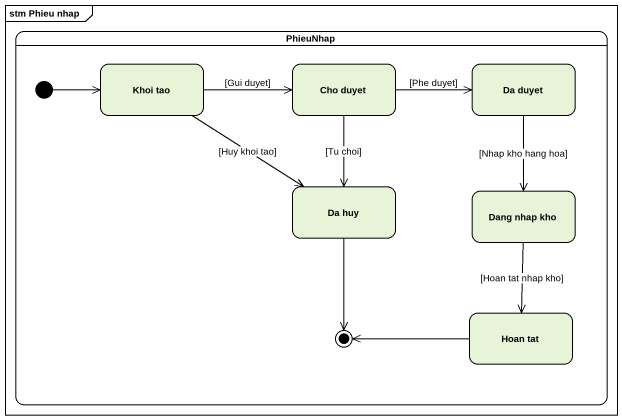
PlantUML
@startuml
mainframe stm Phieu nhap
hide empty description
state PhieuNhap {
  state "Khoi tao" as Khoi_tao
  state "Cho duyet" as Cho_duyet
  state "Da duyet" as Da_duyet
  state "Da huy" as Da_huy
  state "Dang nhap kho" as Dang_nhap_kho
  state "Hoan tat" as Hoan_tat
  [*] -right-> Khoi_tao
  Da_huy --> [*]
  Hoan_tat -left-> [*]
}
Khoi_tao -right-> Cho_duyet : [Gui duyet]
Khoi_tao --> Da_huy : [Huy khoi tao]
Cho_duyet -right-> Da_duyet : [Phe duyet]
Cho_duyet --> Da_huy : [Tu choi]
Da_duyet --> Dang_nhap_kho : [Nhap kho hang hoa]
Dang_nhap_kho --> Hoan_tat : [Hoan tat nhap kho]
@enduml
